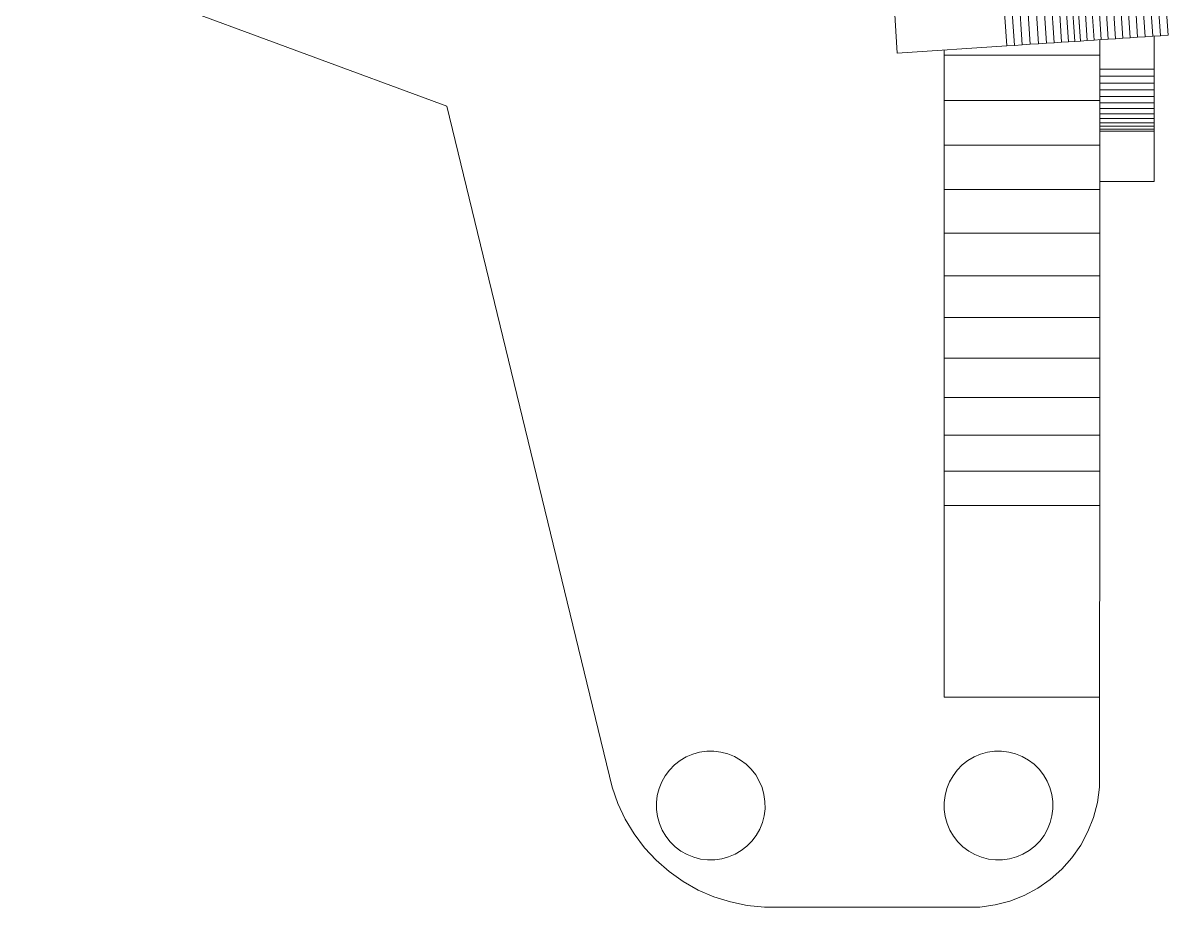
# Model space of a CAD drawing. Header units: inches. Extents: x -827 to 154, y -802 to 207.
# Drawn here: x -500.27 to -494.89, y -216.71 to -212.56 of the extents above; entities that cross this region are included whole.
import ezdxf

# ---------------------------------------------------------------- set-up
doc = ezdxf.new("R2010")
doc.units = ezdxf.units.IN
doc.header["$MEASUREMENT"] = 0
doc.layers.add('Layer0', color=7, linetype='Continuous', lineweight=9)
doc.layers.add('Miter_Saw_Station_skp', color=8, linetype='Continuous', lineweight=9)

# ---------------------------------------------------------------- blocks, each defined once
blk = doc.blocks.new('Miter_Saw_Station_skp_130-V31-Level 1')
at = {"layer": 'Layer0'}
for p, q in [((0.6571, 1.044), (0.6982, 1.0467)), ((0.6982, 1.0467), (0.6571, 1.044)), ((0.6982, 1.0467), (0.7391, 1.0494)), ((0.7391, 1.0494), (0.6982, 1.0467)), ((0.6982, 1.0467), (0.7654, 0.0214)), ((0.7654, 0.0214), (0.6982, 1.0467)), ((0.7391, 1.0494), (0.779, 1.052)), ((0.779, 1.052), (0.7391, 1.0494)), ((0.7391, 1.0494), (0.8063, 0.0241)), ((0.8063, 0.0241), (0.7391, 1.0494)), ((0.779, 1.052), (0.8174, 1.0546)), ((0.779, 1.052), (0.8174, 1.0546)), ((0.8463, 0.0267), (0.779, 1.052)), ((0.779, 1.052), (0.8463, 0.0267)), ((0.8174, 1.0546), (1.3721, 1.0909)), ((1.3721, 1.0909), (0.8174, 1.0546)), ((0.8738, 0.1942), (0.8174, 1.0546)), ((0.8738, 0.1942), (0.8174, 1.0546)), ((1.3721, 1.0909), (1.4284, 0.2305)), ((1.3721, 1.0909), (1.4284, 0.2305)), ((0, 1.001), (0.039, 1.0035)), ((0.039, 1.0035), (0, 1.001)), ((0.0564, 0.1406), (0, 1.001)), ((0.0564, 0.1406), (0, 1.001)), ((0.039, 1.0035), (0.0778, 1.0061)), ((0.0778, 1.0061), (0.039, 1.0035)), ((0.0954, 0.1432), (0.039, 1.0035)), ((0.039, 1.0035), (0.0954, 0.1432)), ((0.0778, 1.0061), (0.1164, 1.0086)), ((0.1164, 1.0086), (0.0778, 1.0061)), ((0.1342, 0.1457), (0.0778, 1.0061)), ((0.0778, 1.0061), (0.1342, 0.1457)), ((0.1164, 1.0086), (0.1546, 1.0111)), ((0.1546, 1.0111), (0.1164, 1.0086)), ((0.1164, 1.0086), (0.1728, 0.1482)), ((0.1728, 0.1482), (0.1164, 1.0086)), ((0.1546, 1.0111), (0.1925, 1.0136)), ((0.1925, 1.0136), (0.1546, 1.0111)), ((0.1546, 1.0111), (0.211, 0.1508)), ((0.211, 0.1508), (0.1546, 1.0111)), ((0.1925, 1.0136), (0.2299, 1.016)), ((0.2299, 1.016), (0.1925, 1.0136)), ((0.2488, 0.1532), (0.1925, 1.0136)), ((0.1925, 1.0136), (0.2488, 0.1532)), ((0.2299, 1.016), (0.267, 1.0185)), ((0.267, 1.0185), (0.2299, 1.016)), ((0.2299, 1.016), (0.2863, 0.1557)), ((0.2863, 0.1557), (0.2299, 1.016)), ((0.267, 1.0185), (0.3036, 1.0209)), ((0.3036, 1.0209), (0.267, 1.0185)), ((0.267, 1.0185), (0.3234, 0.1581)), ((0.3234, 0.1581), (0.267, 1.0185)), ((0.3036, 1.0209), (0.3396, 1.0232)), ((0.3396, 1.0232), (0.3036, 1.0209)), ((0.3036, 1.0209), (0.3599, 0.1605)), ((0.3599, 0.1605), (0.3036, 1.0209)), ((0.3396, 1.0232), (0.3751, 1.0256)), ((0.3751, 1.0256), (0.3396, 1.0232)), ((0.3396, 1.0232), (0.396, 0.1629)), ((0.396, 0.1629), (0.3396, 1.0232)), ((0.3751, 1.0256), (0.41, 1.0279)), ((0.41, 1.0279), (0.3751, 1.0256)), ((0.4315, 0.1652), (0.3751, 1.0256)), ((0.3751, 1.0256), (0.4315, 0.1652)), ((0.41, 1.0279), (0.4443, 1.0301)), ((0.4443, 1.0301), (0.41, 1.0279)), ((0.4664, 0.1675), (0.41, 1.0279)), ((0.41, 1.0279), (0.4664, 0.1675)), ((0.4443, 1.0301), (0.4726, 1.032)), ((0.4726, 1.032), (0.4443, 1.0301)), ((0.4443, 1.0301), (0.5007, 0.1697)), ((0.5007, 0.1697), (0.4443, 1.0301)), ((0.4726, 1.032), (0.5045, 1.034)), ((0.5045, 1.034), (0.4726, 1.032)), ((0.5388, 0.0211), (0.4726, 1.032)), ((0.4726, 1.032), (0.5388, 0.0211)), ((0.5045, 1.034), (0.5395, 1.0363)), ((0.5395, 1.0363), (0.5045, 1.034)), ((0.5045, 1.034), (0.5709, 0.0211)), ((0.5709, 0.0211), (0.5045, 1.034)), ((0.5395, 1.0363), (0.5771, 1.0388)), ((0.5771, 1.0388), (0.5395, 1.0363)), ((0.5395, 1.0363), (0.6061, 0.0211)), ((0.6061, 0.0211), (0.5395, 1.0363)), ((0.5771, 1.0388), (0.6165, 1.0414)), ((0.6165, 1.0414), (0.5771, 1.0388)), ((0.6438, 0.0211), (0.5771, 1.0388)), ((0.5771, 1.0388), (0.6438, 0.0211)), ((0.6165, 1.0414), (0.6571, 1.044)), ((0.6571, 1.044), (0.6165, 1.0414)), ((0.6165, 1.0414), (0.6834, 0.0211)), ((0.6834, 0.0211), (0.6165, 1.0414)), ((0.7241, 0.0211), (0.6571, 1.044)), ((0.6571, 1.044), (0.7241, 0.0211)), ((1.4284, 0.2305), (0.8738, 0.1942)), ((0.8738, 0.1942), (1.4284, 0.2305)), ((0.8738, 0.1942), (0.8846, 0.0292)), ((0.8846, 0.0292), (0.8738, 0.1942)), ((0.9208, 0.0316), (0.91, 0.1966)), ((0.91, 0.1966), (0.9208, 0.0316)), ((0.9432, 0.1987), (0.9541, 0.0337)), ((0.9432, 0.1987), (0.9541, 0.0337)), ((0.9731, 0.2007), (0.9839, 0.0357)), ((0.9839, 0.0357), (0.9731, 0.2007)), ((1.0098, 0.0374), (0.999, 0.2024)), ((0.999, 0.2024), (1.0098, 0.0374)), ((1.0313, 0.0388), (1.0205, 0.2038)), ((1.0205, 0.2038), (1.0313, 0.0388)), ((1.0372, 0.2049), (1.048, 0.0399)), ((1.048, 0.0399), (1.0372, 0.2049)), ((1.0534, 0.0403), (1.0426, 0.2053)), ((1.0426, 0.2053), (1.0534, 0.0403)), ((1.0597, 0.0407), (1.0489, 0.2057)), ((1.0489, 0.2057), (1.0597, 0.0407)), ((1.0522, 0.2059), (1.063, 0.0409)), ((1.063, 0.0409), (1.0522, 0.2059)), ((1.0554, 0.2061), (1.0662, 0.0411)), ((1.0662, 0.0411), (1.0554, 0.2061)), ((1.0673, 0.0412), (1.0565, 0.2062)), ((1.0565, 0.2062), (1.0673, 0.0412)), ((0.0564, 0.1406), (0.0954, 0.1432)), ((0.0564, 0.1406), (0.0954, 0.1432)), ((0.0954, 0.1432), (0.1342, 0.1457)), ((0.0954, 0.1432), (0.1342, 0.1457)), ((0.1342, 0.1457), (0.1728, 0.1482)), ((0.1342, 0.1457), (0.1728, 0.1482)), ((0.1728, 0.1482), (0.211, 0.1508)), ((0.1728, 0.1482), (0.211, 0.1508)), ((0.211, 0.1508), (0.2488, 0.1532)), ((0.211, 0.1508), (0.2488, 0.1532)), ((0.2488, 0.1532), (0.2863, 0.1557)), ((0.2488, 0.1532), (0.2863, 0.1557)), ((0.2863, 0.1557), (0.3234, 0.1581)), ((0.2863, 0.1557), (0.3234, 0.1581)), ((0.3234, 0.1581), (0.3599, 0.1605)), ((0.3234, 0.1581), (0.3599, 0.1605)), ((0.3599, 0.1605), (0.396, 0.1629)), ((0.3599, 0.1605), (0.396, 0.1629)), ((0.396, 0.1629), (0.4315, 0.1652)), ((0.396, 0.1629), (0.4315, 0.1652)), ((0.4378, 0.0211), (0.4284, 0.165)), ((0.4284, 0.165), (0.4378, 0.0211)), ((0.4389, 0.0211), (0.4295, 0.1651)), ((0.4295, 0.1651), (0.4389, 0.0211)), ((0.4315, 0.1652), (0.4664, 0.1675)), ((0.4315, 0.1652), (0.4664, 0.1675)), ((0.4421, 0.0211), (0.4326, 0.1652)), ((0.4326, 0.1652), (0.4421, 0.0211)), ((0.4359, 0.1655), (0.4454, 0.0211)), ((0.4454, 0.0211), (0.4359, 0.1655)), ((0.4517, 0.0211), (0.4422, 0.1659)), ((0.4517, 0.0211), (0.4422, 0.1659)), ((0.4665, 0.0211), (0.4569, 0.1669)), ((0.4569, 0.1669), (0.4665, 0.0211)), ((0.4664, 0.1675), (0.5007, 0.1697)), ((0.4664, 0.1675), (0.5007, 0.1697)), ((0.4765, 0.1682), (0.4862, 0.0211)), ((0.4765, 0.1682), (0.4862, 0.0211)), ((0.5104, 0.0211), (0.5007, 0.1697)), ((0.5104, 0.0211), (0.5007, 0.1697)), ((0.7654, 0.0214), (0.8063, 0.0241)), ((0.7654, 0.0214), (0.8063, 0.0241)), ((0.8063, 0.0241), (0.8463, 0.0267)), ((0.8063, 0.0241), (0.8463, 0.0267)), ((0.8463, 0.0267), (0.8846, 0.0292)), ((0.8463, 0.0267), (0.8846, 0.0292)), ((0.8846, 0.0292), (0.9208, 0.0316)), ((0.8846, 0.0292), (0.9208, 0.0316)), ((0.9208, 0.0316), (0.9541, 0.0337)), ((0.9208, 0.0316), (0.9541, 0.0337)), ((0.9541, 0.0337), (0.9839, 0.0357)), ((0.9839, 0.0357), (0.9541, 0.0337)), ((0.9839, 0.0357), (1.0098, 0.0374)), ((1.0098, 0.0374), (0.9839, 0.0357)), ((1.0098, 0.0374), (1.0313, 0.0388)), ((1.0313, 0.0388), (1.0098, 0.0374)), ((1.0313, 0.0388), (1.048, 0.0399)), ((1.048, 0.0399), (1.0313, 0.0388)), ((1.048, 0.0399), (1.0597, 0.0407)), ((1.0597, 0.0407), (1.048, 0.0399)), ((1.0534, 0.0403), (1.063, 0.0409)), ((1.0534, 0.0403), (1.063, 0.0409)), ((1.0597, 0.0407), (1.0662, 0.0411)), ((1.0662, 0.0411), (1.0597, 0.0407)), ((1.063, 0.0409), (1.0673, 0.0412)), ((1.063, 0.0409), (1.0673, 0.0412)), ((1.0664, 0.0411), (1.0662, 0.0411)), ((1.0664, 0.0411), (1.0662, 0.0411)), ((1.0673, 0.0412), (1.0664, 0.0411)), ((1.0664, 0.0411), (1.0673, 0.0412))]:
    blk.add_line(p, q, dxfattribs=at)
blk = doc.blocks.new('Miter_Saw_Station_skp_144-402584-Level 1')
blk.add_blockref('Miter_Saw_Station_skp_130-V31-Level 1', (0, 0))
blk = doc.blocks.new('Miter_Saw_Station_skp_139-402579-Level 1')
at = {"rotation": 90.00000000000001}
blk.add_blockref('Miter_Saw_Station_skp_144-402584-Level 1', (1.5469, 0), dxfattribs=at)
blk = doc.blocks.new('Miter_Saw_Station_skp_124-402564-Level 1')
blk.add_blockref('Miter_Saw_Station_skp_139-402579-Level 1', (0, 0))
blk = doc.blocks.new('Miter_Saw_Station_skp_85-402525-Level 1')
at = {"layer": 'Layer0'}
for p, q in [((0.7299, 17.2135), (0.805, 17.2333)), ((0.805, 17.2333), (0.7299, 17.2135)), ((0.805, 17.2333), (0.8819, 17.2441)), ((0.8819, 17.2441), (0.805, 17.2333)), ((0.8819, 17.2441), (1.9741, 17.2441)), ((1.9741, 17.2441), (0.8819, 17.2441)), ((1.9741, 17.2441), (2.0609, 17.2357)), ((1.9741, 17.2441), (2.0609, 17.2357)), ((2.0609, 17.2357), (2.1464, 17.2183)), ((2.0609, 17.2357), (2.1464, 17.2183)), ((0.5891, 17.1484), (0.6576, 17.1851)), ((0.6576, 17.1851), (0.5891, 17.1484)), ((0.6576, 17.1851), (0.7299, 17.2135)), ((0.7299, 17.2135), (0.6576, 17.1851)), ((2.1464, 17.2183), (2.2296, 17.1922)), ((2.1464, 17.2183), (2.2296, 17.1922)), ((2.2296, 17.1922), (2.3097, 17.1577)), ((2.2296, 17.1922), (2.3097, 17.1577)), ((0.5254, 17.1039), (0.5891, 17.1484)), ((0.5891, 17.1484), (0.5254, 17.1039)), ((2.3097, 17.1577), (2.3857, 17.115)), ((2.3097, 17.1577), (2.3857, 17.115)), ((0.5254, 17.1039), (0.4674, 17.0523)), ((0.5254, 17.1039), (0.4674, 17.0523)), ((2.3857, 17.115), (2.457, 17.0647)), ((2.457, 17.0647), (2.3857, 17.115)), ((2.5227, 17.0074), (2.457, 17.0647)), ((2.5227, 17.0074), (2.457, 17.0647)), ((0.4674, 17.0523), (0.4158, 16.9943)), ((0.4674, 17.0523), (0.4158, 16.9943)), ((0.6971, 16.9904), (0.7318, 17)), ((0.6971, 16.9904), (0.7318, 17)), ((0.7318, 17), (0.7675, 17.005)), ((0.7318, 17), (0.7675, 17.005)), ((0.7675, 17.005), (0.8036, 17.0053)), ((0.7675, 17.005), (0.8036, 17.0053)), ((0.8036, 17.0053), (0.8393, 17.0009)), ((0.8036, 17.0053), (0.8393, 17.0009)), ((0.8393, 17.0009), (0.8742, 16.9919)), ((0.8742, 16.9919), (0.8393, 17.0009)), ((2.1552, 16.9904), (2.1899, 17)), ((2.1552, 16.9904), (2.1899, 17)), ((2.1899, 17), (2.2256, 17.005)), ((2.1899, 17), (2.2256, 17.005)), ((2.2256, 17.005), (2.2617, 17.0053)), ((2.2256, 17.005), (2.2617, 17.0053)), ((2.2617, 17.0053), (2.2975, 17.0009)), ((2.2617, 17.0053), (2.2975, 17.0009)), ((2.2975, 17.0009), (2.3323, 16.9919)), ((2.3323, 16.9919), (2.2975, 17.0009)), ((2.5227, 17.0074), (2.5821, 16.9435)), ((2.5821, 16.9435), (2.5227, 17.0074)), ((0.3713, 16.9306), (0.4158, 16.9943)), ((0.4158, 16.9943), (0.3713, 16.9306)), ((0.6044, 16.9358), (0.6328, 16.958)), ((0.6044, 16.9358), (0.6328, 16.958)), ((0.6328, 16.958), (0.6639, 16.9763)), ((0.6328, 16.958), (0.6639, 16.9763)), ((0.6639, 16.9763), (0.6971, 16.9904)), ((0.6639, 16.9763), (0.6971, 16.9904)), ((0.8742, 16.9919), (0.9077, 16.9783)), ((0.9077, 16.9783), (0.8742, 16.9919)), ((0.9077, 16.9783), (0.939, 16.9606)), ((0.939, 16.9606), (0.9077, 16.9783)), ((0.939, 16.9606), (0.9678, 16.9389)), ((0.9678, 16.9389), (0.939, 16.9606)), ((2.0625, 16.9358), (2.0909, 16.958)), ((2.0625, 16.9358), (2.0909, 16.958)), ((2.0909, 16.958), (2.122, 16.9763)), ((2.0909, 16.958), (2.122, 16.9763)), ((2.122, 16.9763), (2.1552, 16.9904)), ((2.122, 16.9763), (2.1552, 16.9904)), ((2.3323, 16.9919), (2.3658, 16.9783)), ((2.3658, 16.9783), (2.3323, 16.9919)), ((2.3658, 16.9783), (2.3971, 16.9606)), ((2.3971, 16.9606), (2.3658, 16.9783)), ((2.3971, 16.9606), (2.4259, 16.9389)), ((2.4259, 16.9389), (2.3971, 16.9606)), ((2.5821, 16.9435), (2.6345, 16.8738)), ((2.6345, 16.8738), (2.5821, 16.9435)), ((0.3346, 16.8621), (0.3713, 16.9306)), ((0.3713, 16.9306), (0.3346, 16.8621)), ((0.5574, 16.8813), (0.5791, 16.9101)), ((0.5791, 16.9101), (0.5574, 16.8813)), ((0.5791, 16.9101), (0.6044, 16.9358)), ((0.5791, 16.9101), (0.6044, 16.9358)), ((0.9678, 16.9389), (0.9935, 16.9136)), ((0.9935, 16.9136), (0.9678, 16.9389)), ((0.9935, 16.9136), (1.0157, 16.8852)), ((0.9935, 16.9136), (1.0157, 16.8852)), ((1.0157, 16.8852), (1.034, 16.8541)), ((1.0157, 16.8852), (1.034, 16.8541)), ((2.0155, 16.8813), (2.0372, 16.9101)), ((2.0155, 16.8813), (2.0372, 16.9101)), ((2.0372, 16.9101), (2.0625, 16.9358)), ((2.0372, 16.9101), (2.0625, 16.9358)), ((2.4259, 16.9389), (2.4516, 16.9136)), ((2.4516, 16.9136), (2.4259, 16.9389)), ((2.4516, 16.9136), (2.4738, 16.8852)), ((2.4516, 16.9136), (2.4738, 16.8852)), ((2.4738, 16.8852), (2.4921, 16.8541)), ((2.4738, 16.8852), (2.4921, 16.8541)), ((0.3062, 16.7898), (0.3346, 16.8621)), ((0.3346, 16.8621), (0.3062, 16.7898)), ((0.5262, 16.8166), (0.5397, 16.85)), ((0.5262, 16.8166), (0.5397, 16.85)), ((0.5397, 16.85), (0.5574, 16.8813)), ((0.5574, 16.8813), (0.5397, 16.85)), ((1.034, 16.8541), (1.0481, 16.8209)), ((1.0481, 16.8209), (1.034, 16.8541)), ((1.9843, 16.8166), (1.9978, 16.85)), ((1.9843, 16.8166), (1.9978, 16.85)), ((1.9978, 16.85), (2.0155, 16.8813)), ((2.0155, 16.8813), (1.9978, 16.85)), ((2.4921, 16.8541), (2.5062, 16.8209)), ((2.5062, 16.8209), (2.4921, 16.8541)), ((2.6345, 16.8738), (2.6795, 16.7991)), ((2.6795, 16.7991), (2.6345, 16.8738)), ((0.2864, 16.7147), (0.3062, 16.7898)), ((0.3062, 16.7898), (0.2864, 16.7147)), ((0.5127, 16.7459), (0.5171, 16.7817)), ((0.5127, 16.7459), (0.5171, 16.7817)), ((0.5171, 16.7817), (0.5127, 16.7459)), ((0.5127, 16.7459), (0.5171, 16.7817)), ((0.5171, 16.7817), (0.5262, 16.8166)), ((0.5171, 16.7817), (0.5262, 16.8166)), ((1.0481, 16.8209), (1.0577, 16.7862)), ((1.0481, 16.8209), (1.0577, 16.7862)), ((1.0577, 16.7862), (1.0627, 16.7505)), ((1.0577, 16.7862), (1.0627, 16.7505)), ((1.9708, 16.7459), (1.9752, 16.7817)), ((1.9708, 16.7459), (1.9752, 16.7817)), ((1.9752, 16.7817), (1.9708, 16.7459)), ((1.9708, 16.7459), (1.9752, 16.7817)), ((1.9752, 16.7817), (1.9843, 16.8166)), ((1.9752, 16.7817), (1.9843, 16.8166)), ((1.9843, 16.8166), (1.9752, 16.7817)), ((1.9752, 16.7817), (1.9843, 16.8166)), ((2.5062, 16.8209), (2.5158, 16.7862)), ((2.5158, 16.7862), (2.5062, 16.8209)), ((2.5158, 16.7862), (2.5208, 16.7505)), ((2.5158, 16.7862), (2.5208, 16.7505)), ((2.5158, 16.7862), (2.5208, 16.7505)), ((2.5208, 16.7505), (2.5158, 16.7862)), ((2.6795, 16.7991), (2.7165, 16.7202)), ((2.7165, 16.7202), (2.6795, 16.7991)), ((0.2756, 16.6378), (0.2864, 16.7147)), ((0.2864, 16.7147), (0.2756, 16.6378)), ((0.5127, 16.7459), (0.513, 16.7098)), ((0.5127, 16.7459), (0.513, 16.7098)), ((0.5127, 16.7459), (0.513, 16.7098)), ((0.513, 16.7098), (0.5127, 16.7459)), ((0.518, 16.6741), (0.513, 16.7098)), ((0.518, 16.6741), (0.513, 16.7098)), ((0.513, 16.7098), (0.518, 16.6741)), ((0.518, 16.6741), (0.513, 16.7098)), ((1.063, 16.7144), (1.0586, 16.6787)), ((1.063, 16.7144), (1.0586, 16.6787)), ((1.063, 16.7144), (1.0627, 16.7505)), ((1.0627, 16.7505), (1.063, 16.7144)), ((1.9711, 16.7098), (1.9708, 16.7459)), ((1.9708, 16.7459), (1.9711, 16.7098)), ((1.9761, 16.6741), (1.9711, 16.7098)), ((1.9761, 16.6741), (1.9711, 16.7098)), ((2.5167, 16.6787), (2.5211, 16.7144)), ((2.5167, 16.6787), (2.5211, 16.7144)), ((2.5211, 16.7144), (2.5208, 16.7505)), ((2.5208, 16.7505), (2.5211, 16.7144)), ((2.5208, 16.7505), (2.5211, 16.7144)), ((2.5211, 16.7144), (2.5208, 16.7505)), ((2.7165, 16.7202), (2.7452, 16.6378)), ((2.7452, 16.6378), (2.7165, 16.7202)), ((0.5276, 16.6394), (0.518, 16.6741)), ((0.5276, 16.6394), (0.518, 16.6741)), ((0.518, 16.6741), (0.5276, 16.6394)), ((0.5276, 16.6394), (0.518, 16.6741)), ((1.0495, 16.6438), (1.0586, 16.6787)), ((1.0586, 16.6787), (1.0495, 16.6438)), ((1.9857, 16.6394), (1.9761, 16.6741)), ((1.9857, 16.6394), (1.9761, 16.6741)), ((2.5077, 16.6438), (2.5167, 16.6787)), ((2.5077, 16.6438), (2.5167, 16.6787)), ((0.2754, 16.1813), (0.2754, 16.6378)), ((0.2756, 16.6378), (0.2756, 16.1813)), ((0.5417, 16.6062), (0.5276, 16.6394)), ((0.5417, 16.6062), (0.5276, 16.6394)), ((0.5276, 16.6394), (0.5417, 16.6062)), ((0.5417, 16.6062), (0.5276, 16.6394)), ((0.56, 16.5751), (0.5417, 16.6062)), ((0.5417, 16.6062), (0.56, 16.5751)), ((0.5417, 16.6062), (0.56, 16.5751)), ((0.56, 16.5751), (0.5417, 16.6062)), ((1.0183, 16.579), (1.036, 16.6103)), ((1.036, 16.6103), (1.0183, 16.579)), ((1.036, 16.6103), (1.0495, 16.6438)), ((1.0495, 16.6438), (1.036, 16.6103)), ((1.9857, 16.6394), (1.9998, 16.6062)), ((1.9857, 16.6394), (1.9998, 16.6062)), ((1.9857, 16.6394), (1.9998, 16.6062)), ((1.9998, 16.6062), (1.9857, 16.6394)), ((1.9998, 16.6062), (2.0181, 16.5751)), ((2.0181, 16.5751), (1.9998, 16.6062)), ((2.4764, 16.579), (2.4941, 16.6103)), ((2.4764, 16.579), (2.4941, 16.6103)), ((2.4941, 16.6103), (2.5077, 16.6438)), ((2.5077, 16.6438), (2.4941, 16.6103)), ((2.7452, 16.6378), (3.5823, 13.189)), ((3.5823, 13.189), (2.7452, 16.6378)), ((0.5822, 16.5467), (0.56, 16.5751)), ((0.5822, 16.5467), (0.56, 16.5751)), ((0.6079, 16.5214), (0.5822, 16.5467)), ((0.5822, 16.5467), (0.6079, 16.5214)), ((0.5822, 16.5467), (0.6079, 16.5214)), ((0.6079, 16.5214), (0.5822, 16.5467)), ((0.9713, 16.5245), (0.9966, 16.5502)), ((0.9966, 16.5502), (0.9713, 16.5245)), ((0.9966, 16.5502), (1.0183, 16.579)), ((1.0183, 16.579), (0.9966, 16.5502)), ((2.0181, 16.5751), (2.0403, 16.5467)), ((2.0403, 16.5467), (2.0181, 16.5751)), ((2.0403, 16.5467), (2.066, 16.5214)), ((2.066, 16.5214), (2.0403, 16.5467)), ((2.4294, 16.5245), (2.4547, 16.5502)), ((2.4547, 16.5502), (2.4294, 16.5245)), ((2.4547, 16.5502), (2.4764, 16.579)), ((2.4547, 16.5502), (2.4764, 16.579)), ((0.6367, 16.4997), (0.6079, 16.5214)), ((0.6079, 16.5214), (0.6367, 16.4997)), ((0.6079, 16.5214), (0.6367, 16.4997)), ((0.6367, 16.4997), (0.6079, 16.5214)), ((0.6367, 16.4997), (0.668, 16.482)), ((0.668, 16.482), (0.6367, 16.4997)), ((0.668, 16.482), (0.7015, 16.4685)), ((0.7015, 16.4685), (0.668, 16.482)), ((0.8786, 16.4699), (0.9118, 16.484)), ((0.8786, 16.4699), (0.9118, 16.484)), ((0.9118, 16.484), (0.9429, 16.5023)), ((0.9118, 16.484), (0.9429, 16.5023)), ((0.9429, 16.5023), (0.9713, 16.5245)), ((0.9429, 16.5023), (0.9713, 16.5245)), ((2.066, 16.5214), (2.0948, 16.4997)), ((2.0948, 16.4997), (2.066, 16.5214)), ((2.0948, 16.4997), (2.1261, 16.482)), ((2.1261, 16.482), (2.0948, 16.4997)), ((2.1261, 16.482), (2.1596, 16.4685)), ((2.1596, 16.4685), (2.1261, 16.482)), ((2.3367, 16.4699), (2.3699, 16.484)), ((2.3367, 16.4699), (2.3699, 16.484)), ((2.3699, 16.484), (2.401, 16.5023)), ((2.3699, 16.484), (2.401, 16.5023)), ((2.401, 16.5023), (2.4294, 16.5245)), ((2.401, 16.5023), (2.4294, 16.5245)), ((0.7015, 16.4685), (0.7364, 16.4594)), ((0.7364, 16.4594), (0.7015, 16.4685)), ((0.7364, 16.4594), (0.7721, 16.455)), ((0.7364, 16.4594), (0.7721, 16.455)), ((0.7721, 16.455), (0.8082, 16.4553)), ((0.7721, 16.455), (0.8082, 16.4553)), ((0.8082, 16.4553), (0.8439, 16.4603)), ((0.8082, 16.4553), (0.8439, 16.4603)), ((0.8439, 16.4603), (0.8786, 16.4699)), ((0.8439, 16.4603), (0.8786, 16.4699)), ((2.1596, 16.4685), (2.1945, 16.4594)), ((2.1945, 16.4594), (2.1596, 16.4685)), ((2.1945, 16.4594), (2.2302, 16.455)), ((2.1945, 16.4594), (2.2302, 16.455)), ((2.2302, 16.455), (2.2663, 16.4553)), ((2.2302, 16.455), (2.2663, 16.4553)), ((2.2663, 16.4553), (2.302, 16.4603)), ((2.2663, 16.4553), (2.302, 16.4603)), ((2.302, 16.4603), (2.3367, 16.4699)), ((2.302, 16.4603), (2.3367, 16.4699)), ((0.2756, 16.1813), (0.2752, 15.2117)), ((0.2753, 15.2117), (0.2754, 16.1813)), ((1.0626, 16.1813), (0.2756, 16.1813)), ((0.2756, 16.1813), (1.0626, 16.1813)), ((1.0626, 16.1813), (1.0626, 15.2117)), ((1.0626, 15.2117), (1.0626, 16.1813)), ((1.0626, 15.2117), (0.2752, 15.2117)), ((0.2752, 15.2117), (0.2752, 15.0376)), ((0.2752, 15.2117), (1.0626, 15.2117)), ((0.2753, 15.0376), (0.2753, 15.2117)), ((1.0626, 15.0376), (1.0626, 15.2117)), ((1.0626, 15.0376), (1.0626, 15.2117)), ((0.2752, 15.0376), (0.2752, 14.8547)), ((0.2752, 15.0376), (1.0626, 15.0376)), ((1.0626, 15.0376), (0.2752, 15.0376)), ((0.2753, 14.8547), (0.2753, 15.0376)), ((1.0626, 14.8547), (1.0626, 15.0376)), ((1.0626, 14.8547), (1.0626, 15.0376)), ((1.0626, 14.8547), (0.2752, 14.8547)), ((0.2752, 14.8547), (0.2752, 14.6637)), ((0.2752, 14.8547), (1.0626, 14.8547)), ((0.2752, 14.6637), (0.2753, 14.8547)), ((1.0626, 14.6637), (1.0626, 14.8547)), ((1.0626, 14.6637), (1.0626, 14.8547)), ((1.0626, 14.6637), (0.2752, 14.6637)), ((0.2752, 14.6637), (0.2752, 14.4652)), ((0.2752, 14.6637), (1.0626, 14.6637)), ((0.2752, 14.4652), (0.2752, 14.6637)), ((1.0626, 14.4652), (1.0626, 14.6637)), ((1.0626, 14.4652), (1.0626, 14.6637)), ((0.2752, 14.4652), (0.2752, 14.26)), ((0.2752, 14.4652), (1.0626, 14.4652)), ((1.0626, 14.4652), (0.2752, 14.4652)), ((0.2752, 14.26), (0.2752, 14.4652)), ((1.0626, 14.26), (1.0626, 14.4652)), ((1.0626, 14.26), (1.0626, 14.4652)), ((0.2752, 14.26), (0.2752, 14.0489)), ((0.2752, 14.26), (1.0626, 14.26)), ((1.0626, 14.26), (0.2752, 14.26)), ((0.2752, 14.0489), (0.2752, 14.26)), ((1.0626, 14.0489), (1.0626, 14.26)), ((1.0626, 14.0489), (1.0626, 14.26)), ((1.0626, 14.0489), (0.2752, 14.0489)), ((0.2752, 14.0489), (0.2752, 13.8326)), ((0.2752, 14.0489), (1.0626, 14.0489)), ((0.2752, 13.8326), (0.2752, 14.0489)), ((1.0626, 13.8326), (1.0626, 14.0489)), ((1.0626, 13.8326), (1.0626, 14.0489)), ((0.2752, 13.8326), (0.2752, 13.6118)), ((0.2752, 13.8326), (1.0626, 13.8326)), ((1.0626, 13.8326), (0.2752, 13.8326)), ((0.2752, 13.6118), (0.2752, 13.8326)), ((1.0626, 13.6118), (1.0626, 13.8326)), ((1.0626, 13.6118), (1.0626, 13.8326)), ((0.2752, 13.6118), (0.2752, 13.3874)), ((0.2752, 13.6118), (1.0626, 13.6118)), ((1.0626, 13.6118), (0.2752, 13.6118)), ((0.2752, 13.3874), (0.2752, 13.6118)), ((1.0626, 13.3874), (1.0626, 13.6118)), ((1.0626, 13.3874), (1.0626, 13.6118)), ((0, 13.3159), (0, 13.5709)), ((0.2752, 13.5709), (0, 13.5709)), ((0, 13.5709), (0.2752, 13.5709)), ((0, 13.5709), (0, 13.3159)), ((1.0626, 13.3874), (0.2752, 13.3874)), ((0.2752, 13.3874), (0.2752, 13.1603)), ((0.2752, 13.3874), (1.0626, 13.3874)), ((0.2752, 13.1603), (0.2752, 13.3874)), ((1.0626, 13.1603), (1.0626, 13.3874)), ((1.0626, 13.1603), (1.0626, 13.3874)), ((0, 13.3055), (0, 13.3159)), ((0, 13.3159), (0.2752, 13.3159)), ((0, 13.3159), (0, 13.3055)), ((0.2752, 13.3159), (0, 13.3159)), ((0, 13.2914), (0, 13.3055)), ((0, 13.3055), (0.2752, 13.3055)), ((0, 13.3055), (0, 13.2914)), ((0.2752, 13.3055), (0, 13.3055)), ((0, 13.2737), (0, 13.2914)), ((0.2752, 13.2914), (0, 13.2914)), ((0, 13.2914), (0.2752, 13.2914)), ((0, 13.2914), (0, 13.2737)), ((0, 13.2526), (0, 13.2737)), ((0, 13.2737), (0.2752, 13.2737)), ((0, 13.2737), (0, 13.2526)), ((0.2752, 13.2737), (0, 13.2737)), ((0, 13.2285), (0, 13.2526)), ((0.2752, 13.2526), (0, 13.2526)), ((0, 13.2526), (0.2752, 13.2526)), ((0, 13.2526), (0, 13.2285)), ((0, 13.2015), (0, 13.2285)), ((0.2752, 13.2285), (0, 13.2285)), ((0, 13.2285), (0, 13.2015)), ((0, 13.2285), (0.2752, 13.2285)), ((0, 13.1721), (0, 13.2015)), ((0, 13.2015), (0, 13.1721)), ((0, 13.2015), (0.2752, 13.2015)), ((0.2752, 13.2015), (0, 13.2015)), ((0, 13.1406), (0, 13.1721)), ((0, 13.1721), (0, 13.1406)), ((0, 13.1721), (0.2752, 13.1721)), ((0.2752, 13.1721), (0, 13.1721)), ((5.7307, 12.3961), (3.5823, 13.189)), ((5.7307, 12.3961), (3.5823, 13.189)), ((0, 13.1073), (0, 13.1406)), ((0.2752, 13.1406), (0, 13.1406)), ((0, 13.1406), (0, 13.1073)), ((0, 13.1406), (0.2752, 13.1406)), ((1.0626, 13.1603), (0.2752, 13.1603)), ((0.2752, 13.1603), (0.2752, 12.9311)), ((0.2752, 13.1603), (1.0626, 13.1603)), ((0.2752, 12.9311), (0.2752, 13.1603)), ((1.0626, 12.9311), (1.0626, 13.1603)), ((1.0626, 12.9311), (1.0626, 13.1603)), ((0, 13.0728), (0, 13.1073)), ((0.2752, 13.1073), (0, 13.1073)), ((0, 13.1073), (0, 13.0728)), ((0, 13.1073), (0.2752, 13.1073)), ((0, 13.0374), (0, 13.0728)), ((0, 13.0728), (0, 13.0374)), ((0, 13.0728), (0.2752, 13.0728)), ((0.2752, 13.0728), (0, 13.0728)), ((0, 13.0015), (0, 13.0374)), ((0.2752, 13.0374), (0, 13.0374)), ((0, 13.0374), (0, 13.0015)), ((0, 13.0374), (0.2752, 13.0374)), ((0, 13.0015), (0, 12.8351)), ((0, 13.0015), (0.2752, 13.0015)), ((0, 12.8351), (0, 13.0015)), ((0.2752, 13.0015), (0, 13.0015)), ((0.2752, 12.9311), (0.2752, 12.8532)), ((0.2752, 12.9311), (1.0626, 12.9311)), ((1.0626, 12.9311), (0.2752, 12.9311)), ((0.2752, 12.8532), (0.2752, 12.9311)), ((1.0626, 12.9311), (1.0626, 12.9048)), ((1.0626, 12.9048), (1.0626, 12.9311))]:
    blk.add_line(p, q, dxfattribs=at)
blk = doc.blocks.new('Miter_Saw_Station_skp_24-402464-Level 1')
blk.add_blockref('Miter_Saw_Station_skp_124-402564-Level 1', (11.9282, 0))
at = {"rotation": 90.00000000000001}
blk.add_blockref('Miter_Saw_Station_skp_85-402525-Level 1', (25.3046, 0.0713), dxfattribs=at)
blk = doc.blocks.new('Miter_Saw_Station_skp_1-402441-Level 1')
at = {"xscale": 0.9269999999999998, "yscale": 0.9269999999999998, "zscale": 0.9269999999999998, "rotation": 180}
blk.add_blockref('Miter_Saw_Station_skp_24-402464-Level 1', (27.9036, 71.9204), dxfattribs=at)
blk = doc.blocks.new('Miter_Saw_Station_skp-402418-Level 1')
blk.add_blockref('Miter_Saw_Station_skp_1-402441-Level 1', (0, 0))

msp = doc.modelspace()

# ---------------------------------------------------------------- block references
at = {"layer": 'Miter_Saw_Station_skp', "color": 7, "rotation": 269.9999999999997}
msp.add_blockref('Miter_Saw_Station_skp-402418-Level 1', (-566.811294, -196.282674), dxfattribs=at)

doc.saveas('drawing.dxf')
